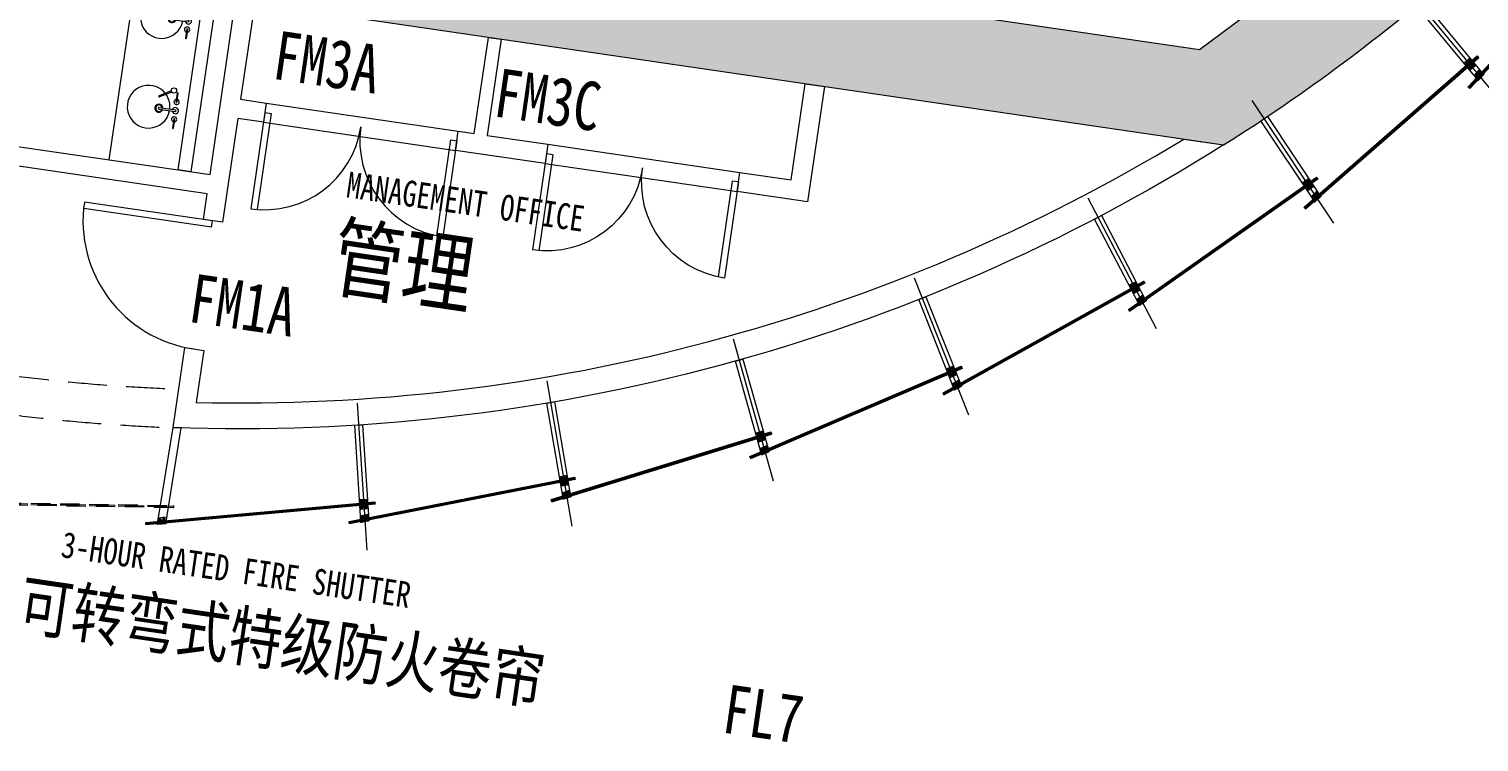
# Model space of a CAD drawing. Header units: inches. Extents: x -414268 to 632271, y -366004 to 318730.
# Drawn here: x 537920 to 549126, y 79151 to 84656 of the extents above; entities that cross this region are included whole.
import ezdxf

# ---------------------------------------------------------------- set-up
doc = ezdxf.new("R2010")
doc.units = ezdxf.units.IN
doc.header["$LTSCALE"] = 1200
doc.header["$MEASUREMENT"] = 0
for name, pattern in [('LVL_1$0$HIDDEN', [0.375, 0.25, -0.125]), ('ROOF_SHINGLE-1$0$CENTER2', [1.125, 0.75, -0.125, 0.125, -0.125]), ('ROOF_SHINGLE-1$0$HIDDEN2', [0.1875, 0.125, -0.0625])]:
    doc.linetypes.add(name, pattern=pattern)
doc.layers.get('0').update_dxf_attribs({"linetype": 'CONTINUOUS', "lineweight": 0})
doc.layers.get('DEFPOINTS').update_dxf_attribs({"linetype": 'CONTINUOUS', "lineweight": 0})
for name, color, linetype, lineweight in [('A-FLOR-PFIX-P', 7, 'CONTINUOUS', 0), ('COL-HATCH', 7, 'CONTINUOUS', 0), ('COLUMN', 7, 'CONTINUOUS', 0), ('EN-TEXT', 7, 'CONTINUOUS', 0), ('GROUND', 7, 'CONTINUOUS', 0), ('LVL_1$0$A-CORE-STRUCT', 7, 'LVL_1$0$HIDDEN', 0), ('PUB_TEXT', 7, 'CONTINUOUS', 0), ('ROOF_SHINGLE-1$0$A-GLAS', 7, 'CONTINUOUS', 0), ('ROOF_SHINGLE-1$0$A-HDWR', 7, 'CONTINUOUS', 0), ('WALL', 7, 'CONTINUOUS', 0), ('WINDOW', 7, 'CONTINUOUS', 0), ('WINDOW_TEXT', 7, 'CONTINUOUS', 0)]:
    doc.layers.add(name, color=color, linetype=linetype, lineweight=lineweight)
doc.styles.add('-黑体', font='simhei.ttf', dxfattribs={"width": 0.8})
pattern_1 = [(185.1043996840222, (539543.2328466785, 95610.8150289611), (0.2224269539350107, -2.490085590931202), [])]
pattern_2 = [(43.42499999999998, (0, 0), (-0.001718511183488081, 0.001815687008332217), [])]
pattern_3 = [(351, (0, 0), (0.0005866292439008652, 0.003703831277231767), []), (351, (0.001039067342699801, -0.00143015350464403), (0.0005866292439008652, 0.003703831277231767), [])]
pattern_4 = [(132.6793996840222, (539543.2328466785, 95610.8150289611), (-2.756843907885952, -2.542107721468959), []), (132.6793996840222, (539543.3044254067, 95612.58134616808), (-2.756843907885952, -2.542107721468959), [])]

# ---------------------------------------------------------------- blocks, each defined once
blk = doc.blocks.new('_A1OSQ')
for p, q in [((0.44999999999982, 0), (0.44999999999982, 0.9969278574199233)), ((0.4999999999998, 0), (0.4999999999998, 1.0000000000004)), ((0.44999999999982, 0), (0.4999999999998, 0))]:
    blk.add_line(p, q)
blk.add_arc((0.5000000000002001, 0), 1.0000000000004, 90.0000000000229, 180)
blk = doc.blocks.new('ROOF_SHINGLE-1$0$SHINGLE')
at = {"layer": 'ROOF_SHINGLE-1$0$A-GLAS'}
h = blk.add_hatch(color=7, dxfattribs=at)
h.paths.add_polyline_path([(-8.596691082045185, 12.03631785251211), (-8.595659891896933, 12.03522851928569), (-9.884937307276857, 10.81476618797729), (-9.885968497425086, 10.81585552120371)], flags=0)
edge = h.paths.add_edge_path(flags=17)
edge.add_line((-8.596691082045185, 12.03631785251211), (-8.595659891896945, 12.03522851928571))
edge.add_line((-8.59665231999306, 12.03773153476187), (-8.596691082045181, 12.0363178525121))
edge.add_line((-8.59665231999306, 12.03773153476187), (-8.600777080586019, 12.04208886766755))
edge.add_line((-8.600777080586019, 12.04208886766755), (-8.60219076283578, 12.04212762971967))
edge.add_line((-8.602190762835782, 12.04212762971967), (-9.891468178215703, 10.82166529841127))
edge.add_line((-9.891468178215707, 10.82166529841127), (-9.89150694026782, 10.8202516161615))
edge.add_line((-9.891506940267812, 10.82025161616151), (-9.88738217967486, 10.81589428325583))
edge.add_line((-9.885968497425086, 10.81585552120371), (-9.887382179674859, 10.81589428325582))
edge.add_line((-9.884937307276857, 10.81476618797729), (-9.885968497425093, 10.81585552120372))
edge.add_line((-9.884976069328975, 10.81335250572752), (-9.884937307276859, 10.81476618797729))
edge.add_line((-9.884976069328975, 10.81335250572752), (-9.880851308736023, 10.80899517282185))
edge.add_line((-9.880851308736007, 10.80899517282185), (-9.879437626486244, 10.80895641076974))
edge.add_line((-9.879437626486254, 10.80895641076974), (-8.590160211106348, 12.02941874207814))
edge.add_line((-8.590160211106346, 12.02941874207813), (-8.590121449054223, 12.03083242432789))
edge.add_line((-8.590121449054228, 12.03083242432789), (-8.594246209647176, 12.03518975723356))
edge.add_line((-8.595659891896933, 12.03522851928569), (-8.594246209647165, 12.03518975723356))
h.paths.add_polyline_path([(-9.884937307276857, 10.81476618797729), (-8.595659891896933, 12.03522851928569), (-8.594246209647174, 12.03518975723357), (-8.590121449054228, 12.03083242432789), (-8.590160211106346, 12.02941874207813), (-9.879437626486254, 10.80895641076974), (-9.880851308736007, 10.80899517282185), (-9.884976069328975, 10.81335250572752)], flags=0)
h.paths.add_polyline_path([(-9.885968497425086, 10.81585552120371), (-9.887382179674866, 10.81589428325584), (-9.891506940267812, 10.82025161616151), (-9.891468178215707, 10.82166529841127), (-8.602190762835782, 12.04212762971967), (-8.600777080586019, 12.04208886766755), (-8.59665231999306, 12.03773153476187), (-8.596691082045185, 12.03631785251211)], flags=0)
edge = h.paths.add_edge_path(flags=17)
edge.add_line((-9.884937307276857, 10.81476618797729), (-8.595659891896943, 12.0352285192857))
edge.add_line((-8.595659891896933, 12.03522851928569), (-8.594246209647165, 12.03518975723356))
edge.add_line((-8.594246209647174, 12.03518975723357), (-8.590121449054227, 12.0308324243279))
edge.add_line((-8.590121449054228, 12.03083242432789), (-8.590160211106351, 12.02941874207813))
edge.add_line((-8.590160211106346, 12.02941874207813), (-9.879437626486252, 10.80895641076974))
edge.add_line((-9.879437626486254, 10.80895641076974), (-9.880851308736018, 10.80899517282185))
edge.add_line((-9.880851308736007, 10.80899517282185), (-9.884976069328959, 10.81335250572752))
edge.add_line((-9.884976069328975, 10.81335250572752), (-9.884937307276859, 10.81476618797729))
edge.add_line((-9.884937307276857, 10.81476618797729), (-9.885968497425093, 10.81585552120372))
edge.add_line((-9.885968497425086, 10.81585552120371), (-9.887382179674859, 10.81589428325582))
edge.add_line((-9.887382179674866, 10.81589428325584), (-9.891506940267817, 10.82025161616151))
edge.add_line((-9.891506940267812, 10.82025161616151), (-9.891468178215698, 10.82166529841127))
edge.add_line((-9.891468178215707, 10.82166529841127), (-8.602190762835786, 12.04212762971967))
edge.add_line((-8.602190762835782, 12.04212762971967), (-8.60077708058602, 12.04208886766755))
edge.add_line((-8.600777080586019, 12.04208886766755), (-8.59665231999306, 12.03773153476188))
edge.add_line((-8.59665231999306, 12.03773153476187), (-8.596691082045181, 12.0363178525121))
edge.add_line((-8.596691082045185, 12.03631785251211), (-9.885968497425095, 10.81585552120372))
h = blk.add_hatch(dxfattribs=at)
h.set_pattern_fill('ANSI31', color=256, scale=0.02, angle=-1.574999999999998, style=0)
h.set_pattern_definition(pattern_2)
edge = h.paths.add_edge_path()
edge.add_line((-9.884937307276857, 10.81476618797729), (-8.595659891896933, 12.03522851928569))
edge.add_line((-8.595659891896933, 12.03522851928569), (-8.594246209647174, 12.03518975723357))
edge.add_line((-8.594246209647174, 12.03518975723357), (-8.590121449054228, 12.03083242432789))
edge.add_line((-8.590121449054228, 12.03083242432789), (-8.590160211106346, 12.02941874207813))
edge.add_line((-8.590160211106346, 12.02941874207813), (-9.879437626486254, 10.80895641076974))
edge.add_line((-9.879437626486254, 10.80895641076974), (-9.880851308736007, 10.80899517282185))
edge.add_line((-9.880851308736007, 10.80899517282185), (-9.884976069328975, 10.81335250572752))
edge.add_line((-9.884976069328975, 10.81335250572752), (-9.884937307276857, 10.81476618797729))
edge.add_line((-9.884937307276857, 10.81476618797729), (-9.885968497425086, 10.81585552120371))
edge.add_line((-9.885968497425086, 10.81585552120371), (-9.887382179674866, 10.81589428325584))
edge.add_line((-9.887382179674866, 10.81589428325584), (-9.891506940267812, 10.82025161616151))
edge.add_line((-9.891506940267812, 10.82025161616151), (-9.891468178215707, 10.82166529841127))
edge.add_line((-9.891468178215707, 10.82166529841127), (-8.602190762835782, 12.04212762971967))
edge.add_line((-8.602190762835782, 12.04212762971967), (-8.600777080586019, 12.04208886766755))
edge.add_line((-8.600777080586019, 12.04208886766755), (-8.59665231999306, 12.03773153476187))
edge.add_line((-8.59665231999306, 12.03773153476187), (-8.596691082045185, 12.03631785251211))
edge.add_line((-8.596691082045185, 12.03631785251211), (-9.885968497425086, 10.81585552120371))
h = blk.add_hatch(dxfattribs=at)
h.set_pattern_fill('ANSI31', color=256, scale=0.02, angle=-1.574999999999998, style=0)
h.set_pattern_definition(pattern_2)
edge = h.paths.add_edge_path()
edge.add_line((-9.884937307276857, 10.81476618797729), (-8.595659891896933, 12.03522851928569))
edge.add_line((-8.595659891896933, 12.03522851928569), (-8.594246209647174, 12.03518975723357))
edge.add_line((-8.594246209647174, 12.03518975723357), (-8.590121449054228, 12.03083242432789))
edge.add_line((-8.590121449054228, 12.03083242432789), (-8.590160211106346, 12.02941874207813))
edge.add_line((-8.590160211106346, 12.02941874207813), (-9.879437626486254, 10.80895641076974))
edge.add_line((-9.879437626486254, 10.80895641076974), (-9.880851308736007, 10.80899517282185))
edge.add_line((-9.880851308736007, 10.80899517282185), (-9.884976069328975, 10.81335250572752))
edge.add_line((-9.884976069328975, 10.81335250572752), (-9.884937307276857, 10.81476618797729))
edge.add_line((-9.884937307276857, 10.81476618797729), (-9.885968497425086, 10.81585552120371))
edge.add_line((-9.885968497425086, 10.81585552120371), (-9.887382179674866, 10.81589428325584))
edge.add_line((-9.887382179674866, 10.81589428325584), (-9.891506940267812, 10.82025161616151))
edge.add_line((-9.891506940267812, 10.82025161616151), (-9.891468178215707, 10.82166529841127))
edge.add_line((-9.891468178215707, 10.82166529841127), (-8.602190762835782, 12.04212762971967))
edge.add_line((-8.602190762835782, 12.04212762971967), (-8.600777080586019, 12.04208886766755))
edge.add_line((-8.600777080586019, 12.04208886766755), (-8.59665231999306, 12.03773153476187))
edge.add_line((-8.59665231999306, 12.03773153476187), (-8.596691082045185, 12.03631785251211))
edge.add_line((-8.596691082045185, 12.03631785251211), (-9.885968497425086, 10.81585552120371))
at = {"layer": 'ROOF_SHINGLE-1$0$A-HDWR'}
h = blk.add_hatch(dxfattribs=at)
h.set_pattern_fill('ANSI32', color=256, scale=0.01, angle=-53.99999999999999, style=0)
h.set_pattern_definition(pattern_3)
edge = h.paths.add_edge_path()
edge.add_arc((-8.711719204396262, 11.93982224952346), 0.004999999999998328, 133.4293884461105, 223.4293884461253, ccw=False)
edge.add_line((-8.71515650489038, 11.94345336027819), (-8.671583175833694, 11.9847009662077))
edge.add_arc((-8.668145875339569, 11.98106985545298), 0.004999999999996831, 43.42938844622557, 133.4293884462256, ccw=False)
edge.add_line((-8.664514764584847, 11.98450715594711), (-8.663827304486004, 11.98378093379615))
edge.add_line((-8.663827304486004, 11.98378093379615), (-8.714662855052168, 11.93565872687839))
edge.add_line((-8.714662855052168, 11.93565872687839), (-8.71535031515099, 11.93638494902934))
h = blk.add_hatch(dxfattribs=at)
h.set_pattern_fill('ANSI32', color=256, scale=0.01, angle=-53.99999999999999, style=0)
h.set_pattern_definition(pattern_3)
h.paths.add_polyline_path([(-8.694247947882516, 11.92400173474613), (-8.695729851640712, 11.92604140028679), (-8.65904984776829, 11.9607636117399), (-8.657567944010204, 11.9587239461994)])
h = blk.add_hatch(dxfattribs=at)
h.set_pattern_fill('ANSI32', color=256, scale=0.01, angle=-53.99999999999999, style=0)
h.set_pattern_definition(pattern_3)
h.paths.add_polyline_path([(-8.640314376592778, 11.84983730771108), (-8.641787245326125, 11.85186460126242), (-8.602064065906136, 11.88226066405458), (-8.600594396859481, 11.88023782056144)])
h = blk.add_hatch(dxfattribs=at)
h.set_pattern_fill('ANSI32', color=256, scale=0.01, angle=-53.99999999999999, style=0)
h.set_pattern_definition(pattern_3)
h.paths.add_polyline_path([(-8.627079195533375, 11.83162064378676), (-8.625607496877235, 11.82959500667312), (-8.585889948449964, 11.85999890131103), (-8.587359215800067, 11.86202115663711)])
at = {"layer": 'DEFPOINTS', "linetype": 'ROOF_SHINGLE-1$0$CENTER2'}
blk.add_lwpolyline([(-8.154119636998796, 11.22316408428526), (-8.823041462166723, 12.14398202139413)], dxfattribs=at)
at = {"layer": 'ROOF_SHINGLE-1$0$A-GLAS', "color": 4}
blk.add_lwpolyline([(-9.884937307276857, 10.81476618797729), (-8.595659891896933, 12.03522851928569), (-8.594246209647174, 12.03518975723357), (-8.590121449054228, 12.03083242432789), (-8.590160211106346, 12.02941874207813), (-9.879437626486254, 10.80895641076974), (-9.880851308736007, 10.80899517282185), (-9.884976069328975, 10.81335250572752), (-9.884937307276857, 10.81476618797729), (-9.885968497425086, 10.81585552120371), (-9.887382179674866, 10.81589428325584), (-9.891506940267812, 10.82025161616151), (-9.891468178215707, 10.82166529841127), (-8.602190762835782, 12.04212762971967), (-8.600777080586019, 12.04208886766755), (-8.59665231999306, 12.03773153476187), (-8.596691082045185, 12.03631785251211), (-9.885968497425086, 10.81585552120371)], dxfattribs=at)
at = {"layer": 'ROOF_SHINGLE-1$0$A-HDWR', "color": 3}
blk.add_lwpolyline([(-8.71535031515099, 11.93638494902934, -0.4142135623730676), (-8.71515650489038, 11.94345336027819), (-8.671583175833694, 11.9847009662077, -0.4142135623730669), (-8.664514764584847, 11.98450715594711), (-8.663827304486004, 11.98378093379615), (-8.714662855052168, 11.93565872687839)], format="xyb", close=True, dxfattribs=at)
at = {"layer": 'ROOF_SHINGLE-1$0$A-HDWR'}
blk.add_lwpolyline([(-8.277968519600565, 11.34260716010663), (-8.711216192460027, 11.9389214241166), (-8.667273967078147, 11.98051823655795), (-8.229427499938076, 11.37787427524418)], close=True, dxfattribs=at)
at = {"layer": 'ROOF_SHINGLE-1$0$A-HDWR', "linetype": 'ROOF_SHINGLE-1$0$HIDDEN2'}
blk.add_lwpolyline([(-8.696793711130342, 11.96083604131673), (-8.689971301920036, 11.95903237023845), (-8.66969122900471, 11.93760881678557), (-8.668238784702814, 11.93898373698322), (-8.688518857618144, 11.9604072904361), (-8.689945969593735, 11.96731828516917)], close=True, dxfattribs=at)
at = {"layer": 'ROOF_SHINGLE-1$0$A-HDWR', "color": 4}
for points in [[(-8.694247947882516, 11.92400173474613), (-8.695729851640712, 11.92604140028679), (-8.65904984776829, 11.9607636117399), (-8.657567944010204, 11.9587239461994)], [(-8.640314376592778, 11.84983730771108), (-8.641787245326125, 11.85186460126242), (-8.602064065906136, 11.88226066405458), (-8.600594396859481, 11.88023782056144)], [(-8.627079195533375, 11.83162064378676), (-8.625607496877235, 11.82959500667312), (-8.585889948449964, 11.85999890131103), (-8.587359215800067, 11.86202115663711)]]:
    blk.add_lwpolyline(points, close=True, dxfattribs=at)
at = {"layer": 'ROOF_SHINGLE-1$0$A-HDWR', "color": 2}
for points in [[(-8.694247947882516, 11.92400173474613), (-8.681665137416436, 11.90671729918024), (-8.645726543604939, 11.94245528208483), (-8.645726543604939, 11.94245528208483), (-8.6575679440102, 11.9587239461994)], [(-8.654420265272616, 11.86925238017124), (-8.641787245326125, 11.85186460126242), (-8.621892985233496, 11.86708156769725), (-8.602064065906136, 11.88226066405458), (-8.614702716845347, 11.89965627480916)], [(-8.625607496877235, 11.82959500667312), (-8.61293899105175, 11.81222224688017), (-8.593080216838116, 11.82742419419912), (-8.573251296044667, 11.84260328864126), (-8.585889948449964, 11.85999890131103)]]:
    blk.add_lwpolyline(points, close=True, dxfattribs=at)
at = {"layer": 'ROOF_SHINGLE-1$0$A-HDWR', "color": 1}
for points in [[(-8.683098703666097, 11.92604567734086), (-8.67936201423024, 11.92876054112996)], [(-8.682615907374847, 11.92145217746882), (-8.683098703666097, 11.92604567734086)], [(-8.682615907374847, 11.92145217746882), (-8.678396421647756, 11.91957354138587)], [(-8.67514252850315, 11.926881905047), (-8.67936201423024, 11.92876054112996)], [(-8.678396421647756, 11.91957354138587), (-8.674659732211902, 11.92228840517497)], [(-8.67514252850315, 11.926881905047), (-8.674659732211902, 11.92228840517497)], [(-8.664947460288182, 11.94365742112327), (-8.661210770852328, 11.94637228491236)], [(-8.664464663996938, 11.93906392125123), (-8.664947460288182, 11.94365742112327)], [(-8.664464663996938, 11.93906392125123), (-8.660245178269843, 11.93718528516827)], [(-8.656991285125237, 11.94449364882941), (-8.661210770852328, 11.94637228491236)], [(-8.660245178269843, 11.93718528516827), (-8.65650848883399, 11.93990014895737)], [(-8.656991285125237, 11.94449364882941), (-8.65650848883399, 11.93990014895737)], [(-8.62296167831811, 11.88491196754744), (-8.619224988882252, 11.88762683133653)], [(-8.622478882026861, 11.8803184676754), (-8.62296167831811, 11.88491196754744)], [(-8.622478882026861, 11.8803184676754), (-8.618259396299768, 11.87843983159244)], [(-8.615005503155162, 11.88574819525359), (-8.619224988882252, 11.88762683133653)], [(-8.618259396299768, 11.87843983159244), (-8.614522706863916, 11.88115469538154)], [(-8.615005503155162, 11.88574819525359), (-8.614522706863916, 11.88115469538154)], [(-8.642393154787296, 11.87003711784946), (-8.638656465351438, 11.87275198163855)], [(-8.641910358496046, 11.86544361797741), (-8.642393154787296, 11.87003711784946)], [(-8.641910358496046, 11.86544361797741), (-8.637690872768957, 11.86356498189446)], [(-8.634436979624342, 11.8708733455556), (-8.638656465351438, 11.87275198163855)], [(-8.637690872768957, 11.86356498189446), (-8.633954183333097, 11.86627984568355)], [(-8.634436979624342, 11.8708733455556), (-8.633954183333097, 11.86627984568355)], [(-8.613562643452415, 11.83038725390927), (-8.60982595401656, 11.83310211769837)], [(-8.61307984716117, 11.82579375403722), (-8.613562643452415, 11.83038725390927)], [(-8.61307984716117, 11.82579375403722), (-8.608860361434074, 11.82391511795427)], [(-8.60560646828947, 11.83122348161541), (-8.60982595401656, 11.83310211769837)], [(-8.608860361434074, 11.82391511795427), (-8.605123671998221, 11.82662998174337)], [(-8.60560646828947, 11.83122348161541), (-8.605123671998221, 11.82662998174337)], [(-8.594131166983233, 11.84526210360726), (-8.590394477547376, 11.84797696739635)], [(-8.593648370691986, 11.84066860373521), (-8.594131166983233, 11.84526210360726)], [(-8.593648370691986, 11.84066860373521), (-8.589428884964894, 11.83878996765226)], [(-8.586174991820284, 11.8460983313134), (-8.590394477547376, 11.84797696739635)], [(-8.589428884964894, 11.83878996765226), (-8.585692195529036, 11.84150483144135)], [(-8.586174991820284, 11.8460983313134), (-8.585692195529036, 11.84150483144135)]]:
    blk.add_lwpolyline(points, dxfattribs=at)
for centre, radius in [((-8.678879217938999, 11.92416704125791), 0.00499999999999368), ((-8.660727974561087, 11.94177878504032), 0.004999999999993679), ((-8.61874219259101, 11.88303333146449), 0.004999999999993679), ((-8.638173669060194, 11.86815848176651), 0.00499999999999368), ((-8.609343157725318, 11.82850861782632), 0.00499999999999368), ((-8.589911681256133, 11.8433834675243), 0.004999999999993679)]:
    blk.add_circle(centre, radius, dxfattribs=at)
blk = doc.blocks.new('GOOSE-NECK-FAUCET')
at = {"linetype": 'ByBlock'}
for p, q in [((-0.1204559242942196, 2.556551187559762), (-0.1204559242942196, 5.356551187559717)), ((0.02954407570541662, 5.456551187559853), (-0.02045592429385579, 5.456551187559739)), ((0.1295440757057804, 2.556551187559762), (0.1295440757057804, 5.35655118755983)), ((0.02954407570632611, 2.456551187559739), (-0.02045592429385579, 2.456551187559853)), ((-0.1204559242942196, -2.556551187559194), (-0.1204559242942196, -5.356551187559262)), ((0.02954407570632611, -2.456551187559171), (-0.02045592429385579, -2.456551187559171)), ((0.1295440757057804, -2.556551187559194), (0.1295440757057804, -5.356551187559262)), ((0.02954407570541662, -5.456551187559171), (-0.02045592429385579, -5.456551187559171))]:
    blk.add_line(p, q, dxfattribs=at)
for p, q in [((5, 0.25), (0, 0.25)), ((5, -0.25), (0, -0.25))]:
    blk.add_line(p, q)
for centre, start, end in [((-0.02045592429385579, 5.356551187559717), 90, 180), ((0.02954407570541662, 5.35655118755983), 7.016477563892661e-15, 90), ((-0.02045592429385579, 2.556551187559762), 179.9999999999963, 269.9999999999995), ((0.02954407570632611, 2.556551187559762), 270, 7.016477563892661e-15), ((-0.02045592429385579, -2.556551187559194), 90.0000000000005, 180.0000000000038), ((0.02954407570632611, -2.556551187559194), 7.016477563892661e-15, 89.99999999999999), ((-0.02045592429385579, -5.356551187559262), 180, 270), ((0.02954407570541662, -5.356551187559262), 270, 7.016477563892661e-15)]:
    blk.add_arc(centre, 0.1, start, end, dxfattribs=at)
for centre, radius, start, end in [((0, 0), 0.95, 20.92483242784501, 339.075167572155), ((0.004544075705780415, 2.656551187560581), 0.7999999999992724, 98.98929934517082, 81.01070065481247), ((0, 0), 0.25, 90, 270), ((5, 0), 0.25, 270, 90), ((0.004544075705780415, -2.656551187559899), 0.7999999999992724, 278.9892993451875, 261.0107006548292)]:
    blk.add_arc(centre, radius, start, end)
blk = doc.blocks.new('GOOSE2')
at = {"layer": 'A-FLOR-PFIX-P'}
for p, q in [((-15.82622240757598, -5.437620236790508), (-12.36212079243785, -3.437620236791417)), ((-15.63872240757598, -5.762379763210674), (-12.17462079243785, -3.762379763210674))]:
    blk.add_line(p, q, dxfattribs=at)
blk.add_circle((-16.42529273060234, -6), 0.7999999999992724, dxfattribs=at)
at = {"layer": 'A-FLOR-PFIX-P', "linetype": 'Continuous'}
for start, end in [(227.1899056490538, 177.7957724960281), (182.2042275039719, 223.7595291093358)]:
    blk.add_arc((-9.50000456809181, 8.881784197001252e-16), 6.500000000000473, start, end, dxfattribs=at)
at = {"layer": 'A-FLOR-PFIX-P', "color": 1}
for centre, radius, start, end in [((-12.66147882022494, 0), 1.25, 359.9999999999991, 168.4630409671838), ((-12.66147882022494, 0), 1.25, 191.5369590328162, 359.9999999999991), ((-12.71444232291549, 0), 1, 359.9999999999988, 165.522487814064), ((-12.71444232291549, 0), 1, 194.4775121859359, 359.9999999999988)]:
    blk.add_arc(centre, radius, start, end, dxfattribs=at)
at = {"layer": 'A-FLOR-PFIX-P'}
blk.add_arc((-12.26837079243785, -3.600000000001273), 0.1875, 299.9999999999999, 120, dxfattribs=at)
at = {"layer": 'A-FLOR-PFIX-P', "linetype": 'Continuous'}
blk.add_blockref('GOOSE-NECK-FAUCET', (-17.71471209470917, 0), dxfattribs=at)
blk = doc.blocks.new('_A0LCF')
for p, q in [((-0.5000000000007498, 0), (-0.5000000000007498, 0.5000000000012996)), ((-0.4666666666673632, 0), (-0.4666666666673632, 0.498887651571121)), ((0.4666666666674131, 6.315935428982458e-18), (0.4666666666674132, 0.4988876515711244)), ((0.5000000000007998, 0), (0.5000000000007999, 0.5000000000012996)), ((-0.4666666666673632, 0), (-0.5000000000007498, 0)), ((0.5000000000007998, 0), (0.4666666666674131, 0))]:
    blk.add_line(p, q)
for centre, start, end in [((-0.5000000000012996, 0), 0, 89.999999999937), ((0.5000000000012996, 0), 90.00000000005723, 180)]:
    blk.add_arc(centre, 0.5000000000012996, start, end)

msp = doc.modelspace()

# ---------------------------------------------------------------- hatches: boundary and pattern name
at = {"layer": 'COL-HATCH'}
h = msp.add_hatch(color=256, dxfattribs=at)
edge = h.paths.add_edge_path()
edge.add_line((548296.4964468149, 85486.0750723713), (546966.0843058361, 84495.16032586928))
edge.add_line((546966.0843058361, 84495.16032586925), (539617.2728734908, 85569.9345626388))
edge.add_line((539617.2728734908, 85569.93456263882), (539515.9744951418, 84877.30288667833))
edge.add_line((539515.9744951418, 84877.30288667833), (547151.6912770364, 83760.56833007671))
edge.add_arc((539552.3868087991, 95837.5359997422), 14268.93746903105, 302.1797219281112, 311.1785508511344)
edge.add_line((548947.1656974836, 85097.85694830648), (549270.8807690372, 87311.27157741913))
edge.add_line((549270.8807690372, 87311.27157741917), (548578.2490930767, 87412.56995576863))
edge.add_line((548578.2490930767, 87412.56995576863), (548296.4964468149, 85486.0750723713))
h = msp.add_hatch(color=256, dxfattribs=at)
edge = h.paths.add_edge_path()
edge.add_line((548296.4964468149, 85486.0750723713), (546966.0843058361, 84495.16032586928))
edge.add_line((546966.0843058361, 84495.16032586925), (539617.2728734908, 85569.9345626388))
edge.add_line((539617.2728734908, 85569.93456263882), (539515.9744951418, 84877.30288667833))
edge.add_line((539515.9744951418, 84877.30288667833), (547151.6912770364, 83760.56833007671))
edge.add_arc((539552.3868087991, 95837.5359997422), 14268.93746903105, 302.1797219281112, 311.1785508511344)
edge.add_line((548947.1656974836, 85097.85694830648), (549270.8807690372, 87311.27157741913))
edge.add_line((549270.8807690372, 87311.27157741917), (548578.2490930767, 87412.56995576863))
edge.add_line((548578.2490930767, 87412.56995576863), (548296.4964468149, 85486.0750723713))
at = {"layer": 'ROOF_SHINGLE-1$0$A-GLAS'}
h = msp.add_hatch(color=7, dxfattribs=at)
h.paths.add_polyline_path([(538824.5436484609, 80837.20575961935), (538824.4100778555, 80838.69980074774), (540592.6784440158, 80996.78693238083), (540592.8120146214, 80995.29289125245)], flags=0)
edge = h.paths.add_edge_path(flags=17)
edge.add_line((538824.5436484609, 80837.20575961935), (538824.4100778552, 80838.69980074777))
edge.add_line((538823.6366681124, 80836.12068513), (538824.543648461, 80837.20575961944))
edge.add_line((538823.6366681124, 80836.12068513), (538824.1709505346, 80830.14452061648))
edge.add_line((538824.1709505348, 80830.1445206164), (538825.2560250241, 80829.23754026789))
edge.add_line((538825.256025024, 80829.23754026799), (540593.5243911844, 80987.32467190111))
edge.add_line((540593.5243911843, 80987.32467190102), (540594.431371533, 80988.40974639045))
edge.add_line((540594.4313715331, 80988.40974639037), (540593.8970891108, 80994.38591090389))
edge.add_line((540592.8120146214, 80995.29289125245), (540593.8970891108, 80994.38591090393))
edge.add_line((540592.6784440158, 80996.78693238083), (540592.8120146214, 80995.29289125241))
edge.add_line((540593.5854243641, 80997.87200687006), (540592.6784440156, 80996.78693238062))
edge.add_line((540593.5854243641, 80997.87200687006), (540593.0511419417, 81003.84817138358))
edge.add_line((540593.0511419419, 81003.84817138372), (540591.9660674526, 81004.75515173224))
edge.add_line((540591.9660674522, 81004.75515173217), (538823.6977012919, 80846.66802009905))
edge.add_line((538823.6977012919, 80846.66802009912), (538822.7907209434, 80845.58294560968))
edge.add_line((538822.7907209434, 80845.58294560986), (538823.3250033656, 80839.60678109634))
edge.add_line((538824.4100778555, 80838.69980074774), (538823.3250033661, 80839.60678109626))
h.paths.add_polyline_path([(540592.6784440158, 80996.78693238083), (538824.4100778555, 80838.69980074774), (538823.3250033658, 80839.60678109628), (538822.7907209434, 80845.58294560986), (538823.6977012919, 80846.66802009912), (540591.9660674522, 81004.75515173217), (540593.0511419419, 81003.84817138372), (540593.5854243641, 80997.87200687006)], flags=0)
h.paths.add_polyline_path([(540592.8120146214, 80995.29289125245), (540593.8970891107, 80994.38591090387), (540594.4313715331, 80988.40974639037), (540593.5243911843, 80987.32467190102), (538825.256025024, 80829.23754026799), (538824.1709505348, 80830.1445206164), (538823.6366681124, 80836.12068513), (538824.5436484609, 80837.20575961935)], flags=0)
edge = h.paths.add_edge_path(flags=17)
edge.add_line((540592.6784440158, 80996.78693238083), (538824.4100778553, 80838.69980074771))
edge.add_line((538824.4100778555, 80838.69980074774), (538823.3250033661, 80839.60678109626))
edge.add_line((538823.3250033658, 80839.60678109628), (538822.7907209435, 80845.5829456098))
edge.add_line((538822.7907209434, 80845.58294560986), (538823.697701292, 80846.6680200993))
edge.add_line((538823.6977012919, 80846.66802009912), (540591.9660674522, 81004.75515173224))
edge.add_line((540591.9660674522, 81004.75515173217), (540593.0511419416, 81003.84817138365))
edge.add_line((540593.0511419419, 81003.84817138372), (540593.5854243642, 80997.87200687021))
edge.add_line((540593.5854243641, 80997.87200687006), (540592.6784440156, 80996.78693238062))
edge.add_line((540592.6784440158, 80996.78693238083), (540592.8120146214, 80995.29289125241))
edge.add_line((540592.8120146214, 80995.29289125245), (540593.8970891108, 80994.38591090393))
edge.add_line((540593.8970891107, 80994.38591090387), (540594.431371533, 80988.40974639036))
edge.add_line((540594.4313715331, 80988.40974639037), (540593.5243911847, 80987.32467190098))
edge.add_line((540593.5243911843, 80987.32467190102), (538825.2560250239, 80829.2375402679))
edge.add_line((538825.256025024, 80829.23754026799), (538824.1709505346, 80830.14452061651))
edge.add_line((538824.1709505348, 80830.1445206164), (538823.6366681125, 80836.12068512992))
edge.add_line((538823.6366681124, 80836.12068513), (538824.543648461, 80837.20575961944))
edge.add_line((538824.5436484609, 80837.20575961935), (540592.8120146211, 80995.29289125248))
h = msp.add_hatch(dxfattribs=at)
h.set_pattern_fill('ANSI31', color=256, scale=20, angle=140.1043996840223, style=0)
h.set_pattern_definition(pattern_1)
edge = h.paths.add_edge_path()
edge.add_line((540592.6784440158, 80996.78693238083), (538824.4100778555, 80838.69980074775))
edge.add_line((538824.4100778555, 80838.69980074774), (538823.325003366, 80839.60678109628))
edge.add_line((538823.3250033658, 80839.60678109628), (538822.7907209434, 80845.58294560987))
edge.add_line((538822.7907209434, 80845.58294560986), (538823.6977012916, 80846.66802009914))
edge.add_line((538823.6977012919, 80846.66802009912), (540591.9660674522, 81004.75515173216))
edge.add_line((540591.9660674522, 81004.75515173217), (540593.0511419419, 81003.84817138374))
edge.add_line((540593.0511419419, 81003.84817138372), (540593.5854243641, 80997.87200687005))
edge.add_line((540593.5854243641, 80997.87200687006), (540592.6784440158, 80996.7869323808))
edge.add_line((540592.6784440158, 80996.78693238083), (540592.8120146214, 80995.29289125245))
edge.add_line((540592.8120146214, 80995.29289125245), (540593.8970891107, 80994.3859109039))
edge.add_line((540593.8970891107, 80994.38591090387), (540594.4313715331, 80988.40974639037))
edge.add_line((540594.4313715331, 80988.40974639037), (540593.5243911843, 80987.324671901))
edge.add_line((540593.5243911843, 80987.32467190102), (538825.256025024, 80829.23754026799))
edge.add_line((538825.256025024, 80829.23754026799), (538824.1709505348, 80830.14452061644))
edge.add_line((538824.1709505348, 80830.1445206164), (538823.6366681124, 80836.12068512996))
edge.add_line((538823.6366681124, 80836.12068513), (538824.5436484609, 80837.20575961935))
edge.add_line((538824.5436484609, 80837.20575961935), (540592.8120146214, 80995.29289125242))
h = msp.add_hatch(dxfattribs=at)
h.set_pattern_fill('ANSI31', color=256, scale=20, angle=140.1043996840223, style=0)
h.set_pattern_definition(pattern_1)
edge = h.paths.add_edge_path()
edge.add_line((540592.6784440158, 80996.78693238083), (538824.4100778555, 80838.69980074775))
edge.add_line((538824.4100778555, 80838.69980074774), (538823.325003366, 80839.60678109628))
edge.add_line((538823.3250033658, 80839.60678109628), (538822.7907209434, 80845.58294560987))
edge.add_line((538822.7907209434, 80845.58294560986), (538823.6977012916, 80846.66802009914))
edge.add_line((538823.6977012919, 80846.66802009912), (540591.9660674522, 81004.75515173216))
edge.add_line((540591.9660674522, 81004.75515173217), (540593.0511419419, 81003.84817138374))
edge.add_line((540593.0511419419, 81003.84817138372), (540593.5854243641, 80997.87200687005))
edge.add_line((540593.5854243641, 80997.87200687006), (540592.6784440158, 80996.7869323808))
edge.add_line((540592.6784440158, 80996.78693238083), (540592.8120146214, 80995.29289125245))
edge.add_line((540592.8120146214, 80995.29289125245), (540593.8970891107, 80994.3859109039))
edge.add_line((540593.8970891107, 80994.38591090387), (540594.4313715331, 80988.40974639037))
edge.add_line((540594.4313715331, 80988.40974639037), (540593.5243911843, 80987.324671901))
edge.add_line((540593.5243911843, 80987.32467190102), (538825.256025024, 80829.23754026799))
edge.add_line((538825.256025024, 80829.23754026799), (538824.1709505348, 80830.14452061644))
edge.add_line((538824.1709505348, 80830.1445206164), (538823.6366681124, 80836.12068512996))
edge.add_line((538823.6366681124, 80836.12068513), (538824.5436484609, 80837.20575961935))
edge.add_line((538824.5436484609, 80837.20575961935), (540592.8120146214, 80995.29289125242))
at = {"layer": 'ROOF_SHINGLE-1$0$A-HDWR'}
h = msp.add_hatch(dxfattribs=at)
h.set_pattern_fill('ANSI32', color=256, scale=10, angle=-272.3206003159771, style=0)
h.set_pattern_definition(pattern_4)
edge = h.paths.add_edge_path()
edge.add_arc((538974.6225372578, 80841.58725082471), 5.000000000200663, -84.89121187220343, 5.108788127253774, ccw=False)
edge.add_line((538975.0677726099, 80836.60711372991), (538915.3061274749, 80831.264289506))
edge.add_arc((538914.8608921226, 80836.24442660062), 4.999999999964389, 185.1087881309793, 275.10878813067677, ccw=False)
edge.add_line((538909.8807550278, 80835.79919124856), (538909.7917079572, 80836.7952186675))
edge.add_line((538909.7917079574, 80836.79521866747), (538979.5136272826, 80843.02851359548))
edge.add_line((538979.5136272823, 80843.02851359549), (538979.6026743525, 80842.0324861765))
h = msp.add_hatch(dxfattribs=at)
h.set_pattern_fill('ANSI32', color=256, scale=10, angle=-272.3206003159771, style=0)
h.set_pattern_definition(pattern_4)
h.paths.add_polyline_path([(538970.7250887502, 80864.83253824188), (538970.6230041373, 80862.31344058637), (538920.3156849022, 80857.81585416211), (538920.4177695147, 80860.33495181739)])

# ---------------------------------------------------------------- linework, layer by layer
at = {"layer": 'A-FLOR-PFIX-P'}
msp.add_line((538540.9785187405, 83645.42955730726), (538866.5812740652, 85871.74553796356), dxfattribs=at)
at = {"layer": 'COLUMN'}
msp.add_lwpolyline([(548296.4964468149, 85486.0750723713), (546966.0843058361, 84495.16032586925), (539617.2728734908, 85569.93456263882), (539515.9744951418, 84877.30288667833), (547151.6912770362, 83760.56833007671, 0.03928498933339486), (548947.1656974836, 85097.85694830648), (549270.8807690372, 87311.27157741917), (548578.2490930767, 87412.56995576863), (548296.4964468149, 85486.0750723713)], format="xyb", close=True, dxfattribs=at)
at = {"layer": 'GROUND'}
for p, q in [((539753.7630409631, 84084.54735276422), (541237.9737751649, 83867.47939915814)), ((539732.0562456031, 83936.1262793441), (541216.266979804, 83719.05832573802)), ((541930.6054511247, 83766.18102080867), (543414.8161853263, 83549.11306720253)), ((541908.8986557643, 83617.7599473886), (543393.1093899654, 83400.69199378249))]:
    msp.add_line(p, q, dxfattribs=at)
at = {"layer": 'LVL_1$0$A-CORE-STRUCT'}
for radius, start, end in [(13968.8, 255.3086507770023, 268.0501485902956), (14268.8, 255.4431323385102, 267.9156670316304)]:
    msp.add_arc((539552.4149342175, 95837.39741612469), radius, start, end, dxfattribs=at)
at = {"layer": 'ROOF_SHINGLE-1$0$A-GLAS', "linetype": 'ROOF_SHINGLE-1$0$HIDDEN2'}
msp.add_lwpolyline([(539035.713563845, 80969.3482033369), (537260.6073518794, 80996.96146451133), (537259.6230268034, 80997.97689749552), (537259.7163505291, 81003.97617167512), (537260.7317835127, 81004.96049675085), (539035.8379954784, 80977.34723557641), (539036.8223205549, 80976.33180259223), (539036.7289968287, 80970.33252841253), (539035.713563845, 80969.3482033369), (539035.6902329135, 80967.84838479201), (539036.6745579892, 80966.83295180778), (539036.5812342633, 80960.83367762816), (539035.5658012799, 80959.84935255248), (537260.4595893137, 80987.46261372694), (537259.4752642384, 80988.47804671117), (537259.5685879639, 80994.47732089076), (537260.5840209478, 80995.46164596641), (539035.6902329135, 80967.84838479201)], dxfattribs=at)
at = {"layer": 'ROOF_SHINGLE-1$0$A-GLAS', "color": 4}
msp.add_lwpolyline([(540592.6784440158, 80996.78693238083), (538824.4100778555, 80838.69980074774), (538823.3250033658, 80839.60678109628), (538822.7907209434, 80845.58294560986), (538823.6977012919, 80846.66802009912), (540591.9660674522, 81004.75515173217), (540593.0511419419, 81003.84817138372), (540593.5854243641, 80997.87200687006), (540592.6784440158, 80996.78693238083), (540592.8120146214, 80995.29289125245), (540593.8970891107, 80994.38591090387), (540594.4313715331, 80988.40974639037), (540593.5243911843, 80987.32467190102), (538825.256025024, 80829.23754026799), (538824.1709505348, 80830.1445206164), (538823.6366681124, 80836.12068513), (538824.5436484609, 80837.20575961935), (540592.8120146214, 80995.29289125245)], dxfattribs=at)
at = {"layer": 'ROOF_SHINGLE-1$0$A-HDWR'}
msp.add_lwpolyline([(539093.8883013139, 81575.96854918018), (538975.0004797946, 80835.4320707211), (538914.5188709076, 80837.2178375674), (539033.4525338251, 81578.03985601776)], close=True, dxfattribs=at)
at = {"layer": 'ROOF_SHINGLE-1$0$A-HDWR', "color": 3}
msp.add_lwpolyline([(538979.6026743527, 80842.03248617648, -0.4142135623730676), (538975.0677726099, 80836.60711372991), (538915.3061274746, 80831.264289506, -0.4142135623730669), (538909.8807550278, 80835.79919124856), (538909.7917079574, 80836.79521866747), (538979.5136272823, 80843.02851359549)], format="xyb", close=True, dxfattribs=at)
at = {"layer": 'ROOF_SHINGLE-1$0$A-HDWR', "color": 4}
msp.add_lwpolyline([(538970.7250887502, 80864.83253824188), (538970.6230041373, 80862.31344058637), (538920.3156849022, 80857.81585416211), (538920.4177695147, 80860.33495181739)], close=True, dxfattribs=at)
at = {"layer": 'ROOF_SHINGLE-1$0$A-HDWR', "color": 2}
msp.add_lwpolyline([(538970.7250887502, 80864.83253824188), (538971.5706080236, 80886.19521431987), (538921.2151242169, 80880.44098128898), (538921.2151242169, 80880.44098128898), (538920.4177695147, 80860.33495181739)], close=True, dxfattribs=at)
at = {"layer": 'ROOF_SHINGLE-1$0$A-HDWR', "color": 1}
for points in [[(538928.7890043706, 80871.85694494766), (538931.2584756857, 80875.76015449339)], [(538928.7890043706, 80871.85694494766), (538930.9345473363, 80867.76671528212)], [(538935.549561617, 80867.57969516264), (538930.9345473363, 80867.76671528212)], [(538935.8734899659, 80875.57313437398), (538931.2584756857, 80875.76015449339)], [(538938.0190329317, 80871.48290470858), (538935.549561617, 80867.57969516264)], [(538938.0190329317, 80871.48290470858), (538935.8734899659, 80875.57313437398)], [(538953.9499837263, 80874.41941896839), (538956.4194550407, 80878.3226285144)], [(538953.9499837263, 80874.41941896839), (538956.095526692, 80870.32918930311)], [(538960.7105409722, 80870.14216918363), (538956.095526692, 80870.32918930311)], [(538961.0344693211, 80878.13560839488), (538956.4194550407, 80878.3226285144)], [(538963.1800122869, 80874.04537872948), (538960.7105409722, 80870.14216918363)], [(538963.1800122869, 80874.04537872948), (538961.0344693211, 80878.13560839488)]]:
    msp.add_lwpolyline(points, dxfattribs=at)
at = {"layer": 'ROOF_SHINGLE-1$0$A-HDWR', "linetype": 'ROOF_SHINGLE-1$0$HIDDEN2'}
msp.add_lwpolyline([(538949.882853575, 80834.35552585614), (538945.6486950391, 80840.00091320182), (538943.021806462, 80869.3837220602), (538941.0297516242, 80869.20562791935), (538943.6566402006, 80839.82281906108), (538940.4910465097, 80833.51587737967)], close=True, dxfattribs=at)
at = {"layer": 'ROOF_SHINGLE-1$0$A-HDWR', "color": 1}
for centre, radius in [((538933.4040186859, 80871.66992483931), 4.999999999993679), ((538958.5649979522, 80874.23239885036), 4.99999999999368)]:
    msp.add_circle(centre, radius, dxfattribs=at)
at = {"layer": 'WALL'}
for points in [[(539659.2393445123, 85856.88197125234), (539644.768147605, 85757.93458897233), (539496.9356606163, 85779.55530272114), (539171.3337302078, 83553.23920141968), (539072.3863479274, 83567.71039832682), (539397.9882783366, 85794.02649962819), (538012.1516918077, 85996.70709271276), (538026.6228887145, 86095.6544749927)], [(539732.0562456031, 83936.1262793441), (539534.1614810429, 83965.06867315831), (539534.1547963978, 83965.06965079722), (539416.9381014507, 83163.59585432847), (539268.5170280305, 83185.30264968914), (539297.4594218452, 83383.19741424934), (537417.4591585139, 83658.15015548513), (537439.165953875, 83806.57122890522), (539319.1662172056, 83531.61848766949), (539515.9744951418, 84877.30288667833), (539664.3955685613, 84855.59609131778), (539555.8615917584, 84113.49072421734), (539555.8682764033, 84113.48974657834), (539753.7630409631, 84084.54735276425)], [(541361.6513183699, 83849.39138066323), (541470.1852951725, 84591.4967477637), (541569.1326774529, 84577.02555085665), (541460.5987006496, 83834.92018375623), (541930.6054511247, 83766.18102080867), (541908.8986557643, 83617.75994738856), (541216.266979804, 83719.05832573805), (541237.9737751645, 83867.4793991582), (541237.9737751645, 83867.4793991582)], [(543414.8161853261, 83549.11306720259), (543810.5990298011, 83491.22925721329), (543919.1330066046, 84233.3346243137), (544067.5540800244, 84211.62782895307), (543937.3133078609, 83321.10138843254), (543393.1093899654, 83400.69199378249)]]:
    msp.add_lwpolyline(points, close=True, dxfattribs=at)
msp.add_lwpolyline([(539272.2261323801, 82174.1220315281), (539213.514695039, 81772.68025224021, 0.143197021543926), (546843.9524703105, 83805.57557297139), (547151.6912770362, 83760.56833007662, -0.1506285017532201), (539033.4522612216, 81578.037992082), (539123.8050589599, 82195.82882688867)], format="xyb", close=True, dxfattribs=at)

# ---------------------------------------------------------------- block references
at = {"layer": 'A-FLOR-PFIX-P', "linetype": 'Continuous', "xscale": 25.39359968262655, "yscale": 25.39359968265126, "zscale": 25.39359968266648, "rotation": 171.679399684055}
for p in [(538707.3973096288, 84783.32444965857), (538606.0989312797, 84090.692773698)]:
    msp.add_blockref('GOOSE2', p, dxfattribs=at)
at = {"layer": 'ROOF_SHINGLE-1$0$A-HDWR', "yscale": 999.9999999999962, "zscale": 1000}
for p, xscale, rotation in [((539697.2045235066, 95662.8698717373), 999.9999999999865, 183.6793996840228), ((539678.1682549354, 95648.6913186438), 1000.000000000093, 177.6793996840209), ((539657.7542067552, 95636.58026900231), 999.999999999996, 171.679399684022), ((539636.1860393749, 95626.66941411544), 999.9999999999447, 165.6793996840229), ((539613.7000583436, 95619.06733923525), 1000.00000000001, 159.6793996840229), ((539590.542624539, 95613.85733441389), 1000.000000000048, 153.6793996840231), ((539566.9674558935, 95611.09648146761), 1000.000000000043, 147.6793996840233)]:
    msp.add_blockref('ROOF_SHINGLE-1$0$SHINGLE', p, dxfattribs=dict(at, xscale=xscale, rotation=rotation))
at = {"layer": 'WINDOW'}
for name, p, xscale, yscale, zscale, rotation in [('_A0LCF', (540485.0150103851, 83901.80283925099), 1500.000000000018, 1499.999999999986, 1500, 171.6793996840233), ('_A0LCF', (542661.8574205439, 83583.4365072958), -1499.999999999961, 1499.999999999986, 1500, 171.6793996836047), ('_A1OSQ', (539265.4242110914, 82680.43590045402), -999.9999999999959, -999.9999999999962, 1000, 261.679399684022)]:
    msp.add_blockref(name, p, dxfattribs=dict(at, xscale=xscale, yscale=yscale, zscale=zscale, rotation=rotation))

# ---------------------------------------------------------------- texts
at = {"layer": 'EN-TEXT', "char_height": 200, "width": 5312.725219283135, "attachment_point": 1, "rotation": 351.6793996840229, "style": '-黑体'}
for s, insert in [('MANAGEMENT OFFICE', (540393.3211387729, 83555.86605882748)), ('3-HOUR RATED FIRE SHUTTER', (538189.576233438, 80777.02628334418))]:
    msp.add_mtext(s, dxfattribs=dict(at, insert=insert))
at = {"layer": 'PUB_TEXT', "style": '-黑体', "width": 0.8}
for s, height, p in [('管理', 500, (540237.071611776, 82658.19199270512)), ('可转弯式特级防火卷帘', 375, (537824.0153526061, 80035.17809525992))]:
    msp.add_text(s, height=height, rotation=351.6793996836608, dxfattribs=at).set_placement(p)
at = {"layer": 'WINDOW_TEXT', "style": '-黑体', "width": 0.8}
for s, p in [('FM3A', (539790.3908660745, 84273.5722817498)), ('FM3C', (541498.9881244584, 83983.46880833105)), ('FM1A', (539140.4973094147, 82396.95442558541)), ('FL7', (543265.002779433, 79226.28424226474))]:
    msp.add_text(s, height=375, rotation=351.6793996836608, dxfattribs=at).set_placement(p)

doc.saveas('drawing.dxf')
